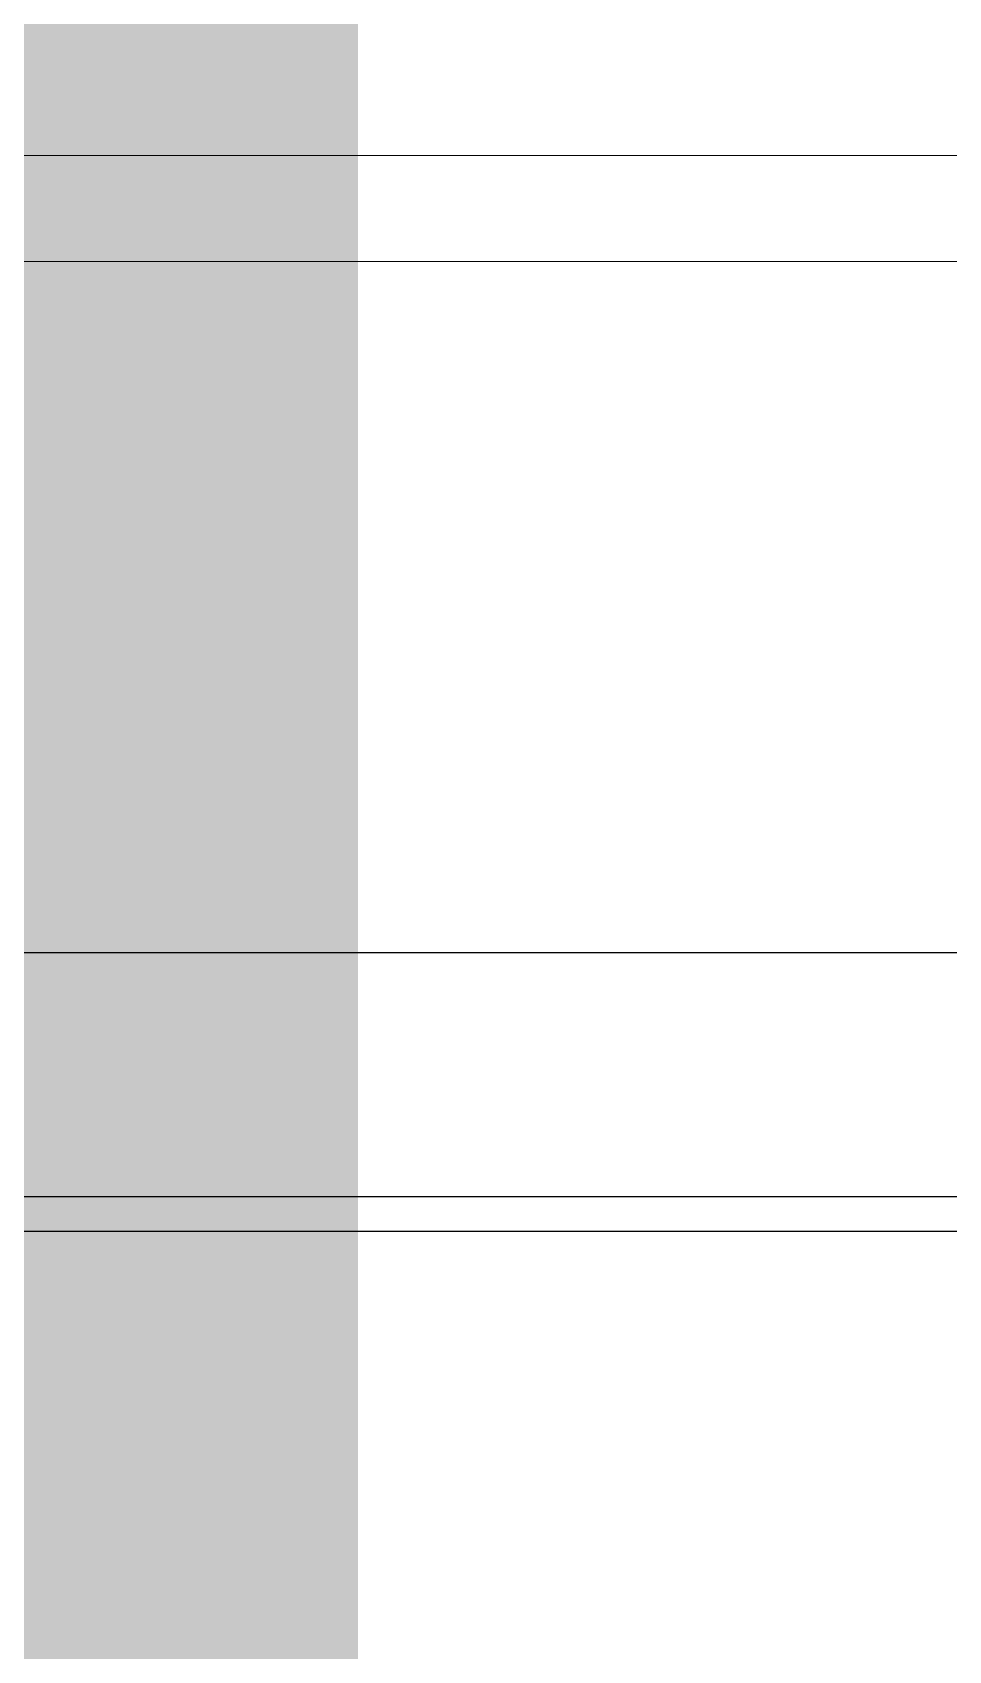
# Model space of a CAD drawing. Header units: millimetres. Extents: x -26983 to 60590, y 825 to 42375.
# Drawn here: x 58294.46 to 58307.31, y 17678.28 to 17700.96 of the extents above; entities that cross this region are included whole.
import ezdxf

# ---------------------------------------------------------------- set-up
doc = ezdxf.new("R2010")
doc.units = ezdxf.units.MM
doc.header["$LTSCALE"] = 100
doc.header["$MEASUREMENT"] = 0
doc.linetypes.add('HIDDEN', pattern=[2, 1, -1])
doc.layers.get('0').update_dxf_attribs({"linetype": 'CONTINUOUS'})
for name, color, linetype in [('ELE7 (0.07)', 8, 'CONTINUOUS'), ('ELE9', 9, 'CONTINUOUS'), ('LED', 7, 'CONTINUOUS'), ('OVERHEAD DOOR - 1', 4, 'CONTINUOUS'), ('OVERHEAD DOOR - ELE', 9, 'CONTINUOUS'), ('주차-화물', 251, 'CONTINUOUS')]:
    doc.layers.add(name, color=color, linetype=linetype)

# ---------------------------------------------------------------- blocks, each defined once
blk = doc.blocks.new('A$Ca9da7916')
at = {"layer": 'ELE7 (0.07)', "ltscale": 0.002}
blk.add_line((227, 875), (227, 3325), dxfattribs=at)
at = {"layer": 'OVERHEAD DOOR - 1', "lineweight": 0}
for p, q in [((722, 3370.4), (722, 829.6)), ((798, 829.6), (798, 3370.4))]:
    blk.add_line(p, q, dxfattribs=at)
at = {"layer": 'OVERHEAD DOOR - ELE', "ltscale": 0.002}
blk.add_line((27, 3325), (27, 875), dxfattribs=at)
blk = doc.blocks.new('A$C9dd89177')
at = {"layer": '주차-화물', "ltscale": 0.1}
blk.add_lwpolyline([(0, 0), (11000, 0), (11000, 3250), (0, 3250), (0, 0), (11000, 3250)], dxfattribs=at)
blk = doc.blocks.new('B2FF')
at = {"layer": 'ELE9', "color": 253, "ltscale": 0.1, "xscale": -1, "rotation": 270}
blk.add_blockref('A$Ca9da7916', (37262924.7, 564844.3), dxfattribs=at)
at = {"layer": 'ELE9', "color": 253, "ltscale": 0.1, "rotation": 90.00000000000001}
blk.add_blockref('A$C9dd89177', (37266799.7, 553896.3), dxfattribs=at)

msp = doc.modelspace()

# ---------------------------------------------------------------- block references
at = {"xscale": 0.01956471256889679, "yscale": 0.01956471256889679, "zscale": 0.01956471256889679}
msp.add_blockref('B2FF', (-670794.073, 6632.608), dxfattribs=at)

# ---------------------------------------------------------------- next in the draw order: linework, layer by layer
at = {"layer": 'LED', "color": 6, "linetype": 'HIDDEN', "ltscale": 0.3, "const_width": 10}
msp.add_lwpolyline([(58065.352, 17426.068, 0.414214), (58115.352, 17376.068), (58244.026, 17376.068, 0.414214), (58294.026, 17426.068), (58294.026, 17739.861, 0.414214), (58244.026, 17789.861), (58115.352, 17789.861, 0.414214), (58065.352, 17739.861)], format="xyb", close=True, dxfattribs=at)

doc.saveas('drawing.dxf')
